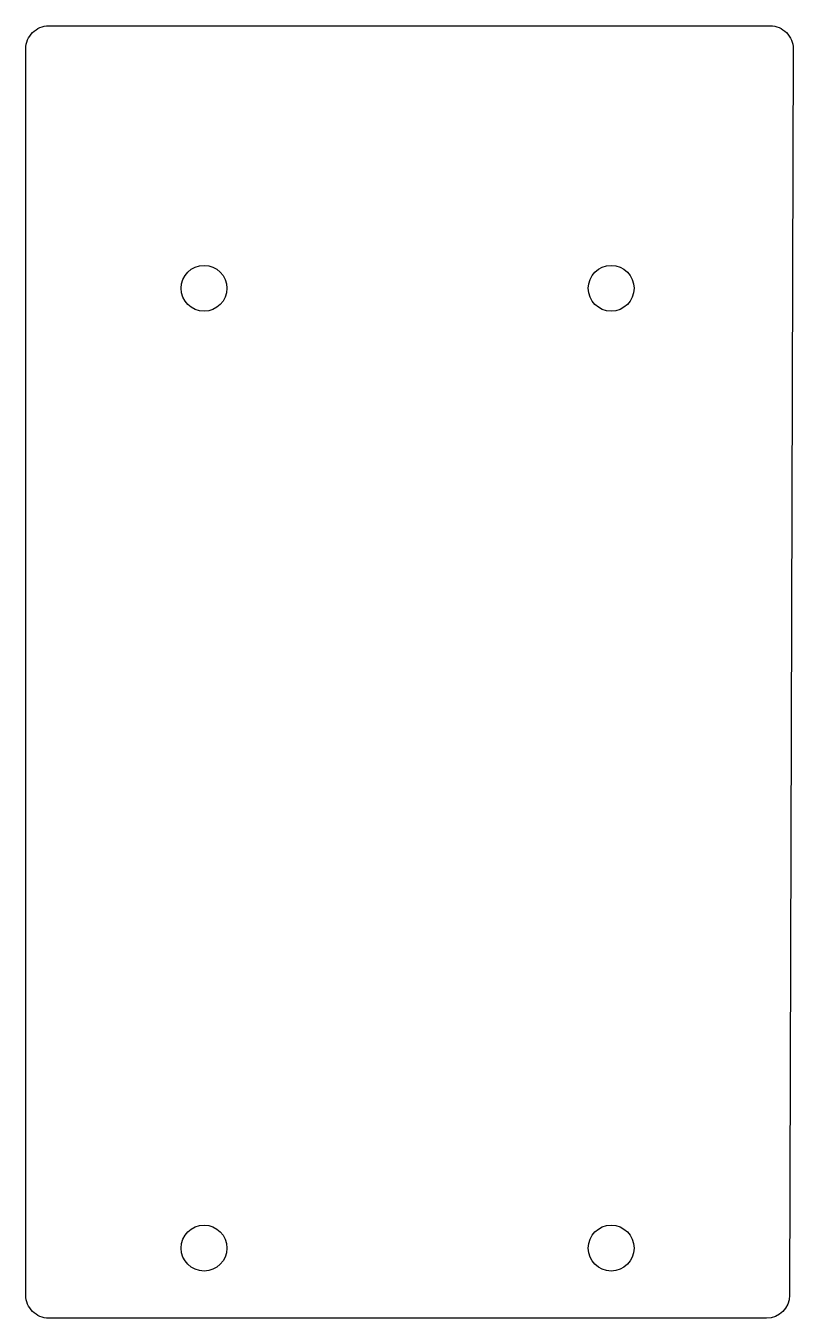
# Model space of a CAD drawing. Header units: millimetres. Extents: x -25 to 25.2, y -50 to 34.6.
import ezdxf

# ---------------------------------------------------------------- set-up
doc = ezdxf.new("R2010")
doc.units = ezdxf.units.MM
doc.layers.get('0').update_dxf_attribs({"linetype": 'CONTINUOUS'})

msp = doc.modelspace()

# ---------------------------------------------------------------- linework, layer by layer
msp.add_lwpolyline([(-25, -48.5), (-25, 33.094, -0.414214), (-23.5, 34.594), (23.744, 34.594, -0.415076), (25.244, 33.09), (25.004, -48.504, -0.413352), (23.504, -50), (-23.5, -50, -0.414214)], format="xyb", close=True)
for centre in [(-13.329, 17.415), (13.329, 17.415), (-13.329, -45.415), (13.329, -45.415)]:
    msp.add_circle(centre, 1.5)

doc.saveas('drawing.dxf')
